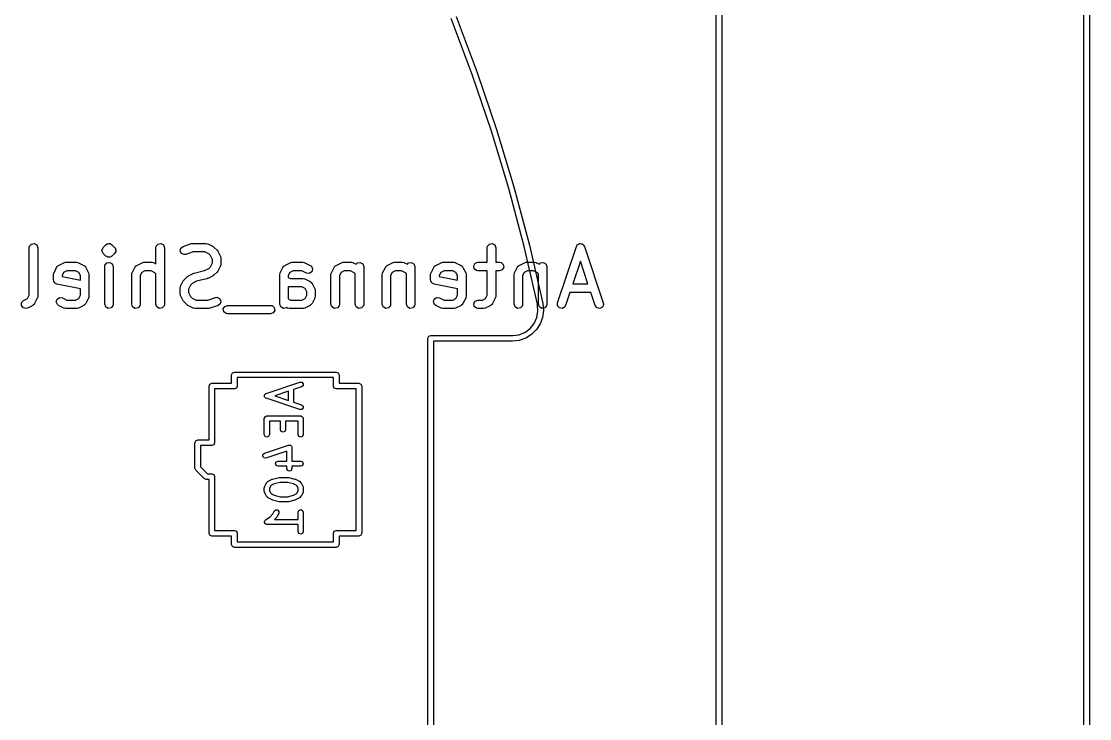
# Model space of a CAD drawing. Extents: x 98.9 to 179, y -122.8 to -42.7.
# Drawn here: x 160.08 to 178.97, y -83.72 to -71.39 of the extents above; entities that cross this region are included whole.
import ezdxf

# ---------------------------------------------------------------- set-up
doc = ezdxf.new("R2010")
doc.units = 0
doc.layers.add('BLACK', color=7, linetype='CONTINUOUS')

msp = doc.modelspace()

# ---------------------------------------------------------------- linework, layer by layer
at = {"layer": 'BLACK', "linetype": 'CONTINUOUS'}
for p, q in [((178.865, -122.731), (178.865, -42.8315)), ((178.965, -42.7815), (178.965, -122.781)), ((172.465, -52.1099), (172.465, -113.453)), ((172.365, -113.332), (172.365, -52.2306)), ((168.051, -72.3269), (167.676, -71.3364)), ((167.765, -71.3011), (168.141, -72.2946)), ((168.141, -72.2946), (168.482, -73.3004)), ((168.391, -73.3296), (168.051, -72.3269)), ((168.698, -74.3433), (168.391, -73.3296)), ((168.482, -73.3004), (168.789, -74.3173)), ((168.969, -75.3669), (168.698, -74.3433)), ((168.789, -74.3173), (169.061, -75.3441)), ((160.226, -75.365), (160.259, -75.3257)), ((160.259, -75.3257), (160.309, -75.3168)), ((160.309, -75.3168), (160.353, -75.3425)), ((160.353, -75.3425), (160.371, -75.3907)), ((161.529, -75.3853), (161.576, -75.3376)), ((161.576, -75.3376), (161.584, -75.332)), ((161.584, -75.332), (161.586, -75.3292)), ((161.586, -75.3292), (161.59, -75.3284)), ((161.59, -75.3283), (161.592, -75.3257)), ((161.59, -75.3284), (161.59, -75.3283)), ((161.592, -75.3257), (161.594, -75.3254)), ((161.594, -75.3254), (161.598, -75.3227)), ((161.598, -75.3227), (161.617, -75.321)), ((161.617, -75.321), (161.636, -75.316)), ((161.636, -75.316), (161.639, -75.3174)), ((161.639, -75.3174), (161.642, -75.3168)), ((161.642, -75.3168), (161.645, -75.3185)), ((161.645, -75.3185), (161.649, -75.3182)), ((161.649, -75.3182), (161.665, -75.3294)), ((161.665, -75.3294), (161.682, -75.3376)), ((161.682, -75.3376), (161.73, -75.3853)), ((162.464, -75.365), (162.497, -75.3257)), ((162.497, -75.3257), (162.547, -75.3168)), ((162.547, -75.3168), (162.592, -75.3425)), ((162.592, -75.3425), (162.609, -75.3907)), ((162.939, -75.3671), (163.082, -75.3195)), ((163.082, -75.3195), (163.104, -75.3162)), ((163.104, -75.3162), (163.106, -75.3157)), ((163.106, -75.3157), (163.344, -75.3157)), ((163.344, -75.3157), (163.369, -75.3202)), ((163.369, -75.3202), (163.373, -75.3231)), ((163.373, -75.3231), (163.377, -75.3236)), ((163.377, -75.3236), (163.472, -75.3712)), ((168.321, -75.365), (168.354, -75.3257)), ((168.354, -75.3257), (168.404, -75.3168)), ((168.404, -75.3168), (168.449, -75.3425)), ((168.449, -75.3425), (168.466, -75.3907)), ((169.061, -75.3441), (169.298, -76.3795)), ((169.892, -75.367), (169.904, -75.3441)), ((169.904, -75.3441), (169.906, -75.3429)), ((169.906, -75.3429), (169.907, -75.3409)), ((169.907, -75.3409), (169.927, -75.3296)), ((169.927, -75.3296), (169.948, -75.3172)), ((169.948, -75.3172), (169.95, -75.3175)), ((169.95, -75.3175), (169.952, -75.3165)), ((169.952, -75.3165), (169.975, -75.3212)), ((169.975, -75.3212), (169.998, -75.3247)), ((169.998, -75.3247), (170, -75.3263)), ((170, -75.3263), (170.002, -75.3268)), ((170.002, -75.3268), (170.017, -75.3454)), ((170.017, -75.3454), (170.032, -75.3631)), ((160.221, -75.3907), (160.226, -75.365)), ((160.221, -76.2301), (160.221, -75.3907)), ((160.371, -75.3907), (160.371, -76.2478)), ((161.507, -75.4318), (161.51, -75.4256)), ((161.512, -75.4506), (161.507, -75.4318)), ((161.509, -75.4189), (161.52, -75.4029)), ((161.51, -75.4256), (161.509, -75.4189)), ((161.514, -75.47), (161.512, -75.4506)), ((161.519, -75.4781), (161.514, -75.47)), ((161.52, -75.4813), (161.519, -75.4781)), ((161.52, -75.4029), (161.529, -75.3853)), ((161.523, -75.4832), (161.52, -75.4813)), ((161.529, -75.4913), (161.523, -75.4832)), ((161.576, -75.539), (161.529, -75.4913)), ((161.73, -75.4913), (161.682, -75.539)), ((161.73, -75.3853), (161.736, -75.3934)), ((161.738, -75.4737), (161.73, -75.4913)), ((161.736, -75.3934), (161.738, -75.3953)), ((161.738, -75.3953), (161.739, -75.3985)), ((161.749, -75.4577), (161.738, -75.4737)), ((161.739, -75.3985), (161.745, -75.4066)), ((161.745, -75.4066), (161.747, -75.426)), ((161.747, -75.426), (161.752, -75.4448)), ((161.752, -75.4448), (161.749, -75.451)), ((161.749, -75.451), (161.749, -75.4577)), ((162.459, -75.3907), (162.464, -75.365)), ((162.459, -75.6741), (162.459, -75.3907)), ((162.609, -75.3907), (162.609, -76.3907)), ((162.888, -75.4493), (162.899, -75.399)), ((162.913, -75.4944), (162.888, -75.4493)), ((162.899, -75.399), (162.939, -75.3671)), ((162.961, -75.5133), (162.913, -75.4944)), ((162.986, -75.5095), (162.961, -75.5133)), ((163.118, -75.4657), (162.986, -75.5095)), ((163.326, -75.4657), (163.118, -75.4657)), ((163.394, -75.4999), (163.326, -75.4657)), ((163.425, -75.5303), (163.394, -75.4999)), ((163.459, -75.5989), (163.425, -75.5303)), ((163.472, -75.3712), (163.49, -75.3846)), ((163.49, -75.3846), (163.492, -75.3853)), ((163.492, -75.3853), (163.54, -75.4329)), ((163.54, -75.4329), (163.552, -75.4513)), ((163.552, -75.4513), (163.554, -75.4524)), ((163.554, -75.4524), (163.601, -75.5476)), ((168.316, -75.3907), (168.321, -75.365)), ((168.316, -75.649), (168.316, -75.3907)), ((168.466, -75.3907), (168.466, -75.649)), ((169.202, -76.389), (168.969, -75.3669)), ((169.558, -76.367), (169.892, -75.367)), ((170.032, -75.3631), (170.032, -75.3653)), ((170.032, -75.3653), (170.034, -75.367)), ((170.034, -75.367), (170.367, -76.367)), ((160.705, -75.7381), (160.721, -75.7172)), ((160.721, -75.7172), (160.731, -75.7127)), ((160.731, -75.7127), (160.739, -75.7046)), ((160.739, -75.7046), (160.834, -75.6569)), ((160.834, -75.6569), (160.859, -75.6495)), ((160.859, -75.6495), (160.863, -75.6505)), ((160.863, -75.6505), (160.867, -75.649)), ((160.867, -75.649), (161.058, -75.649)), ((161.058, -75.649), (161.084, -75.6535)), ((161.084, -75.6535), (161.087, -75.6564)), ((161.087, -75.6564), (161.091, -75.6569)), ((161.091, -75.6569), (161.187, -75.7046)), ((161.187, -75.7046), (161.208, -75.7201)), ((161.208, -75.7201), (161.212, -75.7304)), ((161.554, -75.724), (161.559, -75.6984)), ((161.554, -76.3907), (161.554, -75.724)), ((161.559, -75.6984), (161.592, -75.6591)), ((161.594, -75.5472), (161.576, -75.539)), ((161.592, -75.6591), (161.642, -75.6502)), ((161.61, -75.5584), (161.594, -75.5472)), ((161.613, -75.5581), (161.61, -75.5584)), ((161.616, -75.5598), (161.613, -75.5581)), ((161.62, -75.5592), (161.616, -75.5598)), ((161.623, -75.5606), (161.62, -75.5592)), ((161.642, -75.5556), (161.623, -75.5606)), ((161.661, -75.5539), (161.642, -75.5556)), ((161.642, -75.6502), (161.687, -75.6758)), ((161.665, -75.5512), (161.661, -75.5539)), ((161.667, -75.5509), (161.665, -75.5512)), ((161.669, -75.5483), (161.667, -75.5509)), ((161.672, -75.5474), (161.669, -75.5482)), ((161.669, -75.5482), (161.669, -75.5483)), ((161.674, -75.5446), (161.672, -75.5474)), ((161.682, -75.539), (161.674, -75.5446)), ((161.687, -75.6758), (161.704, -75.724)), ((161.704, -75.724), (161.704, -76.3907)), ((162.086, -75.7381), (162.102, -75.7172)), ((162.102, -75.7172), (162.112, -75.7127)), ((162.112, -75.7127), (162.12, -75.7046)), ((162.12, -75.7046), (162.215, -75.6569)), ((162.215, -75.6569), (162.24, -75.6495)), ((162.24, -75.6495), (162.244, -75.6505)), ((162.244, -75.6505), (162.248, -75.649)), ((162.248, -75.649), (162.391, -75.649)), ((162.391, -75.649), (162.417, -75.6535)), ((162.417, -75.6535), (162.42, -75.6564)), ((162.42, -75.6564), (162.425, -75.6569)), ((162.425, -75.6569), (162.459, -75.6741)), ((163.425, -75.7272), (163.459, -75.6587)), ((163.459, -75.6587), (163.459, -75.5989)), ((163.601, -75.7099), (163.554, -75.8052)), ((163.601, -75.5476), (163.609, -75.5726)), ((163.602, -75.7055), (163.601, -75.7099)), ((163.605, -75.702), (163.602, -75.7055)), ((163.609, -75.6764), (163.605, -75.702)), ((163.609, -75.5726), (163.608, -75.5769)), ((163.608, -75.5769), (163.609, -75.5812)), ((163.609, -75.5812), (163.609, -75.6764)), ((164.705, -75.7381), (164.721, -75.7172)), ((164.721, -75.7172), (164.731, -75.7127)), ((164.731, -75.7127), (164.739, -75.7046)), ((164.739, -75.7046), (164.834, -75.6569)), ((164.834, -75.6569), (164.859, -75.6495)), ((164.859, -75.6495), (164.863, -75.6505)), ((164.863, -75.6505), (164.867, -75.649)), ((164.867, -75.649), (165.058, -75.649)), ((165.058, -75.649), (165.084, -75.6535)), ((165.084, -75.6535), (165.087, -75.6564)), ((165.087, -75.6564), (165.091, -75.6569)), ((165.091, -75.6569), (165.187, -75.7046)), ((165.187, -75.7046), (165.208, -75.7201)), ((165.208, -75.7201), (165.228, -75.7671)), ((165.61, -75.7381), (165.625, -75.7172)), ((165.625, -75.7172), (165.636, -75.7127)), ((165.636, -75.7127), (165.643, -75.7046)), ((165.643, -75.7046), (165.739, -75.6569)), ((165.739, -75.6569), (165.764, -75.6495)), ((165.764, -75.6495), (165.768, -75.6505)), ((165.768, -75.6505), (165.772, -75.649)), ((165.772, -75.649), (165.915, -75.649)), ((165.915, -75.649), (165.941, -75.6535)), ((165.941, -75.6535), (165.944, -75.6564)), ((165.944, -75.6564), (165.949, -75.6569)), ((165.949, -75.6569), (166, -75.6829)), ((166, -75.6829), (166.02, -75.6591)), ((166.02, -75.6591), (166.071, -75.6502)), ((166.071, -75.6502), (166.115, -75.6758)), ((166.115, -75.6758), (166.133, -75.724)), ((166.133, -75.724), (166.133, -76.3907)), ((166.515, -75.7381), (166.53, -75.7172)), ((166.53, -75.7172), (166.54, -75.7127)), ((166.54, -75.7127), (166.548, -75.7046)), ((166.548, -75.7046), (166.643, -75.6569)), ((166.643, -75.6569), (166.668, -75.6495)), ((166.668, -75.6495), (166.673, -75.6505)), ((166.673, -75.6505), (166.677, -75.649)), ((166.677, -75.649), (166.82, -75.649)), ((166.82, -75.649), (166.845, -75.6535)), ((166.845, -75.6535), (166.849, -75.6564)), ((166.849, -75.6564), (166.853, -75.6569)), ((166.853, -75.6569), (166.905, -75.6829)), ((166.905, -75.6829), (166.925, -75.6591)), ((166.925, -75.6591), (166.976, -75.6502)), ((166.976, -75.6502), (167.02, -75.6758)), ((167.02, -75.6758), (167.038, -75.724)), ((167.038, -75.724), (167.038, -76.3907)), ((167.372, -75.7381), (167.387, -75.7172)), ((167.387, -75.7172), (167.398, -75.7127)), ((167.398, -75.7127), (167.405, -75.7046)), ((167.405, -75.7046), (167.501, -75.6569)), ((167.501, -75.6569), (167.526, -75.6495)), ((167.526, -75.6495), (167.53, -75.6505)), ((167.53, -75.6505), (167.534, -75.649)), ((167.534, -75.649), (167.725, -75.649)), ((167.725, -75.649), (167.75, -75.6535)), ((167.75, -75.6535), (167.754, -75.6564)), ((167.754, -75.6564), (167.758, -75.6569)), ((167.758, -75.6569), (167.853, -75.7046)), ((167.853, -75.7046), (167.874, -75.7201)), ((167.874, -75.7201), (167.879, -75.7304)), ((168.079, -75.711), (168.105, -75.6666)), ((168.088, -75.7615), (168.079, -75.711)), ((168.105, -75.6666), (168.153, -75.649)), ((168.153, -75.649), (168.316, -75.649)), ((168.466, -75.649), (168.534, -75.649)), ((168.534, -75.649), (168.56, -75.6535)), ((168.56, -75.6535), (168.599, -75.6865)), ((168.599, -75.6865), (168.608, -75.737)), ((168.848, -75.7381), (168.864, -75.7172)), ((168.864, -75.7172), (168.874, -75.7127)), ((168.874, -75.7127), (168.882, -75.7046)), ((168.882, -75.7046), (168.977, -75.6569)), ((168.977, -75.6569), (169.002, -75.6495)), ((169.002, -75.6495), (169.006, -75.6505)), ((169.006, -75.6505), (169.01, -75.649)), ((169.01, -75.649), (169.153, -75.649)), ((169.153, -75.649), (169.179, -75.6535)), ((169.179, -75.6535), (169.182, -75.6564)), ((169.182, -75.6564), (169.187, -75.6569)), ((169.187, -75.6569), (169.239, -75.6829)), ((169.239, -75.6829), (169.259, -75.6591)), ((169.259, -75.6591), (169.309, -75.6502)), ((169.309, -75.6502), (169.353, -75.6758)), ((169.353, -75.6758), (169.371, -75.724)), ((169.371, -75.724), (169.371, -76.3907)), ((169.963, -75.6278), (169.829, -76.03)), ((170.097, -76.03), (169.963, -75.6278)), ((160.65, -75.8669), (160.654, -75.8412)), ((160.65, -75.9621), (160.65, -75.8669)), ((160.654, -75.8412), (160.657, -75.8378)), ((160.657, -75.8378), (160.658, -75.8333)), ((160.658, -75.8333), (160.705, -75.7381)), ((160.828, -75.8275), (160.8, -75.8846)), ((160.8, -75.8846), (160.8, -75.9006)), ((160.8, -75.9006), (161.126, -75.9659)), ((160.885, -75.799), (160.828, -75.8275)), ((161.04, -75.799), (160.885, -75.799)), ((161.097, -75.8275), (161.04, -75.799)), ((161.126, -75.8846), (161.097, -75.8275)), ((161.126, -75.9659), (161.126, -75.8846)), ((161.212, -75.7304), (161.22, -75.7381)), ((161.22, -75.7381), (161.268, -75.8333)), ((161.268, -75.8333), (161.275, -75.8583)), ((161.275, -75.8583), (161.274, -75.8627)), ((161.274, -75.8627), (161.276, -75.8669)), ((161.276, -75.8669), (161.276, -76.2478)), ((162.031, -75.8669), (162.035, -75.8412)), ((162.031, -76.3907), (162.031, -75.8669)), ((162.035, -75.8412), (162.038, -75.8378)), ((162.038, -75.8333), (162.086, -75.7381)), ((162.038, -75.8378), (162.038, -75.8333)), ((162.209, -75.8275), (162.181, -75.8846)), ((162.181, -75.8846), (162.181, -76.3907)), ((162.266, -75.799), (162.209, -75.8275)), ((162.374, -75.799), (162.266, -75.799)), ((162.442, -75.8333), (162.374, -75.799)), ((162.459, -75.8503), (162.442, -75.8333)), ((162.459, -76.3907), (162.459, -75.8503)), ((162.957, -75.9567), (163.005, -75.9091)), ((163.005, -75.9091), (163.023, -75.8962)), ((163.023, -75.8962), (163.024, -75.895)), ((163.024, -75.895), (163.12, -75.8474)), ((163.12, -75.8474), (163.132, -75.8437)), ((163.132, -75.8437), (163.135, -75.8417)), ((163.135, -75.8417), (163.317, -75.7961)), ((163.317, -75.7961), (163.394, -75.7576)), ((163.472, -75.8863), (163.377, -75.934)), ((163.394, -75.7576), (163.425, -75.7272)), ((163.474, -75.8851), (163.472, -75.8863)), ((163.492, -75.8723), (163.474, -75.8851)), ((163.54, -75.8247), (163.492, -75.8723)), ((163.554, -75.8052), (163.54, -75.8232)), ((163.54, -75.8232), (163.54, -75.8247)), ((164.65, -75.8669), (164.654, -75.8412)), ((164.65, -76.3907), (164.65, -75.8669)), ((164.654, -75.8412), (164.657, -75.8378)), ((164.657, -75.8378), (164.658, -75.8333)), ((164.658, -75.8333), (164.705, -75.7381)), ((164.828, -75.8275), (164.8, -75.8846)), ((164.8, -75.8846), (164.8, -75.9158)), ((164.885, -75.799), (164.828, -75.8275)), ((165.04, -75.799), (164.885, -75.799)), ((165.12, -75.8387), (165.04, -75.799)), ((165.171, -75.8446), (165.12, -75.8387)), ((165.213, -75.8163), (165.171, -75.8446)), ((165.228, -75.7671), (165.213, -75.8163)), ((165.554, -75.8669), (165.559, -75.8412)), ((165.554, -76.3907), (165.554, -75.8669)), ((165.559, -75.8412), (165.562, -75.8378)), ((165.562, -75.8333), (165.61, -75.7381)), ((165.562, -75.8378), (165.562, -75.8333)), ((165.733, -75.8275), (165.704, -75.8846)), ((165.704, -75.8846), (165.704, -76.3907)), ((165.79, -75.799), (165.733, -75.8275)), ((165.897, -75.799), (165.79, -75.799)), ((165.966, -75.8333), (165.897, -75.799)), ((165.983, -75.8503), (165.966, -75.8333)), ((165.983, -76.3907), (165.983, -75.8503)), ((166.459, -75.8669), (166.464, -75.8412)), ((166.459, -76.3907), (166.459, -75.8669)), ((166.464, -75.8412), (166.467, -75.8378)), ((166.467, -75.8333), (166.515, -75.7381)), ((166.467, -75.8378), (166.467, -75.8333)), ((166.638, -75.8275), (166.609, -75.8846)), ((166.609, -75.8846), (166.609, -76.3907)), ((166.695, -75.799), (166.638, -75.8275)), ((166.802, -75.799), (166.695, -75.799)), ((166.871, -75.8333), (166.802, -75.799)), ((166.888, -75.8503), (166.871, -75.8333)), ((166.888, -76.3907), (166.888, -75.8503)), ((167.316, -75.8669), (167.321, -75.8412)), ((167.316, -75.9621), (167.316, -75.8669)), ((167.321, -75.8412), (167.324, -75.8378)), ((167.324, -75.8333), (167.372, -75.7381)), ((167.324, -75.8378), (167.324, -75.8333)), ((167.495, -75.8275), (167.466, -75.8846)), ((167.466, -75.8846), (167.466, -75.9006)), ((167.466, -75.9006), (167.792, -75.9659)), ((167.552, -75.799), (167.495, -75.8275)), ((167.707, -75.799), (167.552, -75.799)), ((167.764, -75.8275), (167.707, -75.799)), ((167.792, -75.8846), (167.764, -75.8275)), ((167.792, -75.9659), (167.792, -75.8846)), ((167.879, -75.7304), (167.887, -75.7381)), ((167.887, -75.7381), (167.935, -75.8333)), ((167.935, -75.8333), (167.942, -75.8583)), ((167.942, -75.8583), (167.941, -75.8627)), ((167.941, -75.8627), (167.942, -75.8669)), ((167.942, -75.8669), (167.942, -76.2478)), ((168.128, -75.7945), (168.088, -75.7615)), ((168.153, -75.799), (168.128, -75.7945)), ((168.316, -75.799), (168.153, -75.799)), ((168.316, -76.2301), (168.316, -75.799)), ((168.534, -75.799), (168.466, -75.799)), ((168.466, -75.799), (168.466, -76.2478)), ((168.582, -75.7815), (168.534, -75.799)), ((168.608, -75.737), (168.582, -75.7815)), ((168.792, -75.8669), (168.797, -75.8412)), ((168.792, -76.3907), (168.792, -75.8669)), ((168.797, -75.8412), (168.8, -75.8378)), ((168.8, -75.8333), (168.848, -75.7381)), ((168.8, -75.8378), (168.8, -75.8333)), ((168.971, -75.8275), (168.942, -75.8846)), ((168.942, -75.8846), (168.942, -76.3907)), ((169.028, -75.799), (168.971, -75.8275)), ((169.135, -75.799), (169.028, -75.799)), ((169.204, -75.8333), (169.135, -75.799)), ((169.221, -75.8503), (169.204, -75.8333)), ((169.221, -76.3907), (169.221, -75.8503)), ((160.654, -75.9738), (160.65, -75.9621)), ((160.654, -75.9861), (160.654, -75.9738)), ((160.662, -75.9971), (160.654, -75.9861)), ((160.667, -76.0103), (160.662, -75.9971)), ((160.678, -76.0165), (160.667, -76.0103)), ((160.686, -76.0262), (160.678, -76.0165)), ((160.71, -76.0357), (160.686, -76.0262)), ((161.126, -76.1188), (160.71, -76.0357)), ((162.888, -76.105), (162.892, -76.0793)), ((162.892, -76.0793), (162.895, -76.0759)), ((162.895, -76.0759), (162.896, -76.0714)), ((162.896, -76.0714), (162.943, -75.9762)), ((162.943, -75.9762), (162.957, -75.9582)), ((162.957, -75.9582), (162.957, -75.9567)), ((163.072, -76.0542), (163.038, -76.1227)), ((163.102, -76.0237), (163.072, -76.0542)), ((163.179, -75.9853), (163.102, -76.0237)), ((163.362, -75.9396), (163.179, -75.9853)), ((163.365, -75.9376), (163.362, -75.9396)), ((163.377, -75.934), (163.365, -75.9376)), ((164.8, -75.9158), (164.838, -75.9347)), ((164.82, -76.0847), (164.8, -76.0812)), ((164.8, -76.0812), (164.8, -76.2967)), ((165.04, -76.0847), (164.82, -76.0847)), ((164.838, -75.9347), (165.058, -75.9347)), ((165.097, -76.1132), (165.04, -76.0847)), ((165.058, -75.9347), (165.084, -75.9393)), ((165.084, -75.9393), (165.087, -75.9421)), ((165.087, -75.9421), (165.091, -75.9426)), ((165.091, -75.9426), (165.187, -75.9903)), ((165.187, -75.9903), (165.208, -76.0058)), ((165.208, -76.0058), (165.212, -76.0161)), ((165.212, -76.0161), (165.22, -76.0238)), ((165.22, -76.0238), (165.268, -76.119)), ((167.32, -75.9738), (167.316, -75.9621)), ((167.32, -75.9861), (167.32, -75.9738)), ((167.329, -75.9971), (167.32, -75.9861)), ((167.334, -76.0103), (167.329, -75.9971)), ((167.345, -76.0165), (167.334, -76.0103)), ((167.352, -76.0262), (167.345, -76.0165)), ((167.377, -76.0357), (167.352, -76.0262)), ((167.792, -76.1188), (167.377, -76.0357)), ((169.829, -76.03), (170.097, -76.03)), ((160.12, -76.3236), (160.192, -76.2872)), ((160.192, -76.2872), (160.221, -76.2301)), ((160.363, -76.2814), (160.315, -76.3766)), ((160.364, -76.2769), (160.363, -76.2814)), ((160.366, -76.2735), (160.364, -76.2769)), ((160.371, -76.2478), (160.366, -76.2735)), ((160.712, -76.2984), (160.755, -76.2701)), ((160.755, -76.2701), (160.806, -76.276)), ((160.806, -76.276), (160.885, -76.3157)), ((161.04, -76.3157), (161.097, -76.2872)), ((161.097, -76.2872), (161.126, -76.2301)), ((161.126, -76.2301), (161.126, -76.1188)), ((161.268, -76.2814), (161.22, -76.3766)), ((161.271, -76.2735), (161.268, -76.2769)), ((161.268, -76.2769), (161.268, -76.2814)), ((161.276, -76.2478), (161.271, -76.2735)), ((162.888, -76.2002), (162.888, -76.105)), ((162.889, -76.2044), (162.888, -76.2002)), ((162.888, -76.2088), (162.889, -76.2044)), ((162.896, -76.2337), (162.888, -76.2088)), ((162.943, -76.329), (162.896, -76.2337)), ((163.038, -76.1227), (163.038, -76.1825)), ((163.038, -76.1825), (163.072, -76.251)), ((163.072, -76.251), (163.102, -76.2814)), ((163.102, -76.2814), (163.171, -76.3157)), ((163.379, -76.3157), (163.51, -76.2719)), ((163.51, -76.2719), (163.536, -76.2681)), ((163.536, -76.2681), (163.584, -76.2869)), ((163.584, -76.2869), (163.608, -76.3321)), ((165.04, -76.3157), (165.097, -76.2872)), ((165.126, -76.1703), (165.097, -76.1132)), ((165.097, -76.2872), (165.126, -76.2301)), ((165.126, -76.2301), (165.126, -76.1703)), ((165.268, -76.2814), (165.22, -76.3766)), ((165.268, -76.119), (165.275, -76.144)), ((165.271, -76.2735), (165.268, -76.2769)), ((165.268, -76.2769), (165.268, -76.2814)), ((165.276, -76.2478), (165.271, -76.2735)), ((165.275, -76.144), (165.274, -76.1484)), ((165.274, -76.1484), (165.276, -76.1526)), ((165.276, -76.1526), (165.276, -76.2478)), ((167.379, -76.2984), (167.421, -76.2701)), ((167.421, -76.2701), (167.472, -76.276)), ((167.472, -76.276), (167.552, -76.3157)), ((167.707, -76.3157), (167.764, -76.2872)), ((167.764, -76.2872), (167.792, -76.2301)), ((167.792, -76.2301), (167.792, -76.1188)), ((167.935, -76.2814), (167.887, -76.3766)), ((167.938, -76.2735), (167.935, -76.2769)), ((167.935, -76.2769), (167.935, -76.2814)), ((167.942, -76.2478), (167.938, -76.2735)), ((168.231, -76.3157), (168.288, -76.2872)), ((168.288, -76.2872), (168.316, -76.2301)), ((168.458, -76.2814), (168.411, -76.3766)), ((168.459, -76.2769), (168.458, -76.2814)), ((168.462, -76.2735), (168.459, -76.2769)), ((168.466, -76.2478), (168.462, -76.2735)), ((169.779, -76.18), (169.701, -76.4144)), ((170.147, -76.18), (169.779, -76.18)), ((170.225, -76.4144), (170.147, -76.18)), ((160.081, -76.4121), (160.084, -76.3609)), ((160.112, -76.4533), (160.081, -76.4121)), ((160.084, -76.3609), (160.12, -76.3236)), ((160.162, -76.4652), (160.112, -76.4533)), ((160.187, -76.4578), (160.162, -76.4652)), ((160.282, -76.4101), (160.187, -76.4578)), ((160.29, -76.402), (160.282, -76.4101)), ((160.3, -76.3975), (160.29, -76.402)), ((160.315, -76.3766), (160.3, -76.3975)), ((160.697, -76.3476), (160.712, -76.2984)), ((160.718, -76.3946), (160.697, -76.3476)), ((160.739, -76.4101), (160.718, -76.3946)), ((160.834, -76.4578), (160.739, -76.4101)), ((160.838, -76.4583), (160.834, -76.4578)), ((160.842, -76.4612), (160.838, -76.4583)), ((160.867, -76.4657), (160.842, -76.4612)), ((161.058, -76.4657), (160.867, -76.4657)), ((160.885, -76.3157), (161.04, -76.3157)), ((161.062, -76.4641), (161.058, -76.4657)), ((161.066, -76.4652), (161.062, -76.4641)), ((161.091, -76.4578), (161.066, -76.4652)), ((161.187, -76.4101), (161.091, -76.4578)), ((161.194, -76.402), (161.187, -76.4101)), ((161.205, -76.3975), (161.194, -76.402)), ((161.22, -76.3766), (161.205, -76.3975)), ((161.572, -76.4389), (161.554, -76.3907)), ((161.616, -76.4645), (161.572, -76.4389)), ((161.667, -76.4556), (161.616, -76.4645)), ((161.7, -76.4163), (161.667, -76.4556)), ((161.704, -76.3907), (161.7, -76.4163)), ((162.048, -76.4389), (162.031, -76.3907)), ((162.093, -76.4645), (162.048, -76.4389)), ((162.143, -76.4556), (162.093, -76.4645)), ((162.176, -76.4163), (162.143, -76.4556)), ((162.181, -76.3907), (162.176, -76.4163)), ((162.477, -76.4389), (162.459, -76.3907)), ((162.521, -76.4645), (162.477, -76.4389)), ((162.572, -76.4556), (162.521, -76.4645)), ((162.605, -76.4163), (162.572, -76.4556)), ((162.609, -76.3907), (162.605, -76.4163)), ((162.944, -76.3301), (162.943, -76.329)), ((162.957, -76.3485), (162.944, -76.3301)), ((163.005, -76.3961), (162.957, -76.3485)), ((163.006, -76.3968), (163.005, -76.3961)), ((163.024, -76.4101), (163.006, -76.3968)), ((163.12, -76.4578), (163.024, -76.4101)), ((163.124, -76.4583), (163.12, -76.4578)), ((163.128, -76.4612), (163.124, -76.4583)), ((163.153, -76.4657), (163.128, -76.4612)), ((163.391, -76.4657), (163.153, -76.4657)), ((163.171, -76.3157), (163.379, -76.3157)), ((163.393, -76.4651), (163.391, -76.4657)), ((163.415, -76.4618), (163.393, -76.4651)), ((163.558, -76.4142), (163.415, -76.4618)), ((163.598, -76.3823), (163.558, -76.4142)), ((163.608, -76.3321), (163.598, -76.3823)), ((163.651, -76.4729), (163.676, -76.4285)), ((163.66, -76.5234), (163.651, -76.4729)), ((163.676, -76.4285), (163.725, -76.4109)), ((163.725, -76.4109), (164.486, -76.4109)), ((164.486, -76.4109), (164.512, -76.4154)), ((164.512, -76.4154), (164.551, -76.4484)), ((164.551, -76.4484), (164.56, -76.4989)), ((164.667, -76.4389), (164.65, -76.3907)), ((164.712, -76.4645), (164.667, -76.4389)), ((164.762, -76.4556), (164.712, -76.4645)), ((164.768, -76.4486), (164.762, -76.4556)), ((164.786, -76.4578), (164.768, -76.4486)), ((164.791, -76.4583), (164.786, -76.4578)), ((164.794, -76.4612), (164.791, -76.4583)), ((164.82, -76.4657), (164.794, -76.4612)), ((164.8, -76.2967), (164.838, -76.3157)), ((165.058, -76.4657), (164.82, -76.4657)), ((164.838, -76.3157), (165.04, -76.3157)), ((165.062, -76.4641), (165.058, -76.4657)), ((165.066, -76.4652), (165.062, -76.4641)), ((165.091, -76.4578), (165.066, -76.4652)), ((165.187, -76.4101), (165.091, -76.4578)), ((165.194, -76.402), (165.187, -76.4101)), ((165.205, -76.3975), (165.194, -76.402)), ((165.22, -76.3766), (165.205, -76.3975)), ((165.572, -76.4389), (165.554, -76.3907)), ((165.616, -76.4645), (165.572, -76.4389)), ((165.667, -76.4556), (165.616, -76.4645)), ((165.7, -76.4163), (165.667, -76.4556)), ((165.704, -76.3907), (165.7, -76.4163)), ((166, -76.4389), (165.983, -76.3907)), ((166.045, -76.4645), (166, -76.4389)), ((166.095, -76.4556), (166.045, -76.4645)), ((166.128, -76.4163), (166.095, -76.4556)), ((166.133, -76.3907), (166.128, -76.4163)), ((166.477, -76.4389), (166.459, -76.3907)), ((166.521, -76.4645), (166.477, -76.4389)), ((166.572, -76.4556), (166.521, -76.4645)), ((166.605, -76.4163), (166.572, -76.4556)), ((166.609, -76.3907), (166.605, -76.4163)), ((166.905, -76.4389), (166.888, -76.3907)), ((166.95, -76.4645), (166.905, -76.4389)), ((167, -76.4556), (166.95, -76.4645)), ((167.033, -76.4163), (167, -76.4556)), ((167.038, -76.3907), (167.033, -76.4163)), ((167.364, -76.3476), (167.379, -76.2984)), ((167.384, -76.3946), (167.364, -76.3476)), ((167.405, -76.4101), (167.384, -76.3946)), ((167.501, -76.4578), (167.405, -76.4101)), ((167.505, -76.4583), (167.501, -76.4578)), ((167.508, -76.4612), (167.505, -76.4583)), ((167.534, -76.4657), (167.508, -76.4612)), ((167.725, -76.4657), (167.534, -76.4657)), ((167.552, -76.3157), (167.707, -76.3157)), ((167.729, -76.4641), (167.725, -76.4657)), ((167.733, -76.4652), (167.729, -76.4641)), ((167.758, -76.4578), (167.733, -76.4652)), ((167.853, -76.4101), (167.758, -76.4578)), ((167.861, -76.402), (167.853, -76.4101)), ((167.871, -76.3975), (167.861, -76.402)), ((167.887, -76.3766), (167.871, -76.3975)), ((168.079, -76.3777), (168.105, -76.3332)), ((168.088, -76.4282), (168.079, -76.3777)), ((168.128, -76.4612), (168.088, -76.4282)), ((168.105, -76.3332), (168.153, -76.3157)), ((168.153, -76.4657), (168.128, -76.4612)), ((168.153, -76.3157), (168.231, -76.3157)), ((168.248, -76.4657), (168.153, -76.4657)), ((168.253, -76.4641), (168.248, -76.4657)), ((168.257, -76.4652), (168.253, -76.4641)), ((168.282, -76.4578), (168.257, -76.4652)), ((168.377, -76.4101), (168.282, -76.4578)), ((168.385, -76.402), (168.377, -76.4101)), ((168.395, -76.3975), (168.385, -76.402)), ((168.411, -76.3766), (168.395, -76.3975)), ((168.81, -76.4389), (168.792, -76.3907)), ((168.854, -76.4645), (168.81, -76.4389)), ((168.905, -76.4556), (168.854, -76.4645)), ((168.938, -76.4163), (168.905, -76.4556)), ((168.942, -76.3907), (168.938, -76.4163)), ((169.2, -76.4002), (169.202, -76.389)), ((169.204, -76.4061), (169.2, -76.4002)), ((169.2, -76.4002), (169.2, -76.4002)), ((169.2, -76.4002), (169.2, -76.4002)), ((169.213, -76.514), (169.204, -76.4061)), ((169.239, -76.4389), (169.221, -76.3907)), ((169.283, -76.4645), (169.239, -76.4389)), ((169.334, -76.4556), (169.283, -76.4645)), ((169.298, -76.3795), (169.298, -76.3796)), ((169.298, -76.3796), (169.298, -76.3796)), ((169.298, -76.3796), (169.298, -76.3796)), ((169.298, -76.3796), (169.298, -76.3796)), ((169.298, -76.3796), (169.31, -76.501)), ((169.366, -76.4163), (169.334, -76.4556)), ((169.371, -76.3907), (169.366, -76.4163)), ((169.56, -76.4182), (169.558, -76.367)), ((169.594, -76.4566), (169.56, -76.4182)), ((169.644, -76.4642), (169.594, -76.4566)), ((169.688, -76.4373), (169.644, -76.4642)), ((169.701, -76.4144), (169.688, -76.4373)), ((170.257, -76.4546), (170.225, -76.4144)), ((170.307, -76.4649), (170.257, -76.4546)), ((170.352, -76.4404), (170.307, -76.4649)), ((170.371, -76.3927), (170.352, -76.4404)), ((170.367, -76.367), (170.371, -76.3927)), ((163.699, -76.5564), (163.66, -76.5234)), ((163.725, -76.5609), (163.699, -76.5564)), ((164.486, -76.5609), (163.725, -76.5609)), ((164.535, -76.5434), (164.486, -76.5609)), ((164.56, -76.4989), (164.535, -76.5434)), ((169.146, -76.7318), (169.193, -76.6272)), ((169.193, -76.6272), (169.213, -76.514)), ((169.295, -76.6221), (169.253, -76.7367)), ((169.31, -76.501), (169.295, -76.6221)), ((168.981, -76.8892), (169.073, -76.821)), ((169.073, -76.821), (169.146, -76.7318)), ((169.187, -76.8394), (169.1, -76.9251)), ((169.253, -76.7367), (169.187, -76.8394)), ((167.268, -76.993), (167.283, -76.9576)), ((167.268, -88.57), (167.268, -76.993)), ((167.283, -76.9576), (167.318, -76.943)), ((167.318, -76.943), (168.76, -76.943)), ((168.76, -77.043), (167.368, -77.043)), ((167.368, -77.043), (167.368, -88.52)), ((168.76, -76.943), (168.767, -76.9457)), ((168.881, -77.0294), (168.76, -77.0429)), ((168.76, -77.0429), (168.76, -77.043)), ((168.76, -77.043), (168.76, -77.043)), ((168.76, -77.043), (168.76, -77.043)), ((168.767, -76.9457), (168.874, -76.932)), ((168.874, -76.932), (168.981, -76.8892)), ((168.997, -76.9895), (168.881, -77.0294)), ((169.1, -76.9251), (168.997, -76.9895)), ((163.798, -77.6383), (163.813, -77.6029)), ((163.813, -77.6029), (163.848, -77.5883)), ((163.848, -77.5883), (165.648, -77.5883)), ((165.648, -77.5883), (165.684, -77.6029)), ((165.684, -77.6029), (165.698, -77.6383)), ((163.413, -77.8029), (163.448, -77.7883)), ((163.448, -77.7883), (163.798, -77.7883)), ((163.798, -77.7883), (163.798, -77.6383)), ((165.598, -77.6883), (163.898, -77.6883)), ((163.898, -77.6883), (163.898, -77.8383)), ((164.406, -77.967), (165.006, -77.767)), ((165.006, -77.767), (165.04, -77.7695)), ((165.04, -77.7695), (165.063, -77.7955)), ((165.063, -77.7955), (165.06, -77.8299)), ((165.598, -77.8383), (165.598, -77.6883)), ((165.698, -77.6383), (165.698, -77.7883)), ((165.698, -77.7883), (166.048, -77.7883)), ((166.048, -77.7883), (166.084, -77.8029)), ((163.398, -77.8383), (163.413, -77.8029)), ((163.398, -78.7883), (163.398, -77.8383)), ((163.848, -77.8883), (163.498, -77.8883)), ((163.498, -77.8883), (163.498, -78.8383)), ((163.884, -77.8737), (163.848, -77.8883)), ((163.898, -77.8383), (163.884, -77.8737)), ((164.379, -77.993), (164.38, -77.9896)), ((164.38, -77.9896), (164.39, -77.9803)), ((164.39, -77.9803), (164.4, -77.9695)), ((164.4, -77.9695), (164.403, -77.9692)), ((164.403, -77.9692), (164.406, -77.967)), ((164.803, -77.9293), (164.562, -78.0097)), ((164.803, -78.0902), (164.803, -77.9293)), ((165.034, -77.8524), (164.893, -77.8993)), ((164.893, -77.8993), (164.893, -78.1202)), ((165.06, -77.8299), (165.034, -77.8524)), ((165.613, -77.8737), (165.598, -77.8383)), ((165.648, -77.8883), (165.613, -77.8737)), ((165.998, -77.8883), (165.648, -77.8883)), ((165.998, -80.3883), (165.998, -77.8883)), ((166.084, -77.8029), (166.098, -77.8383)), ((166.098, -77.8383), (166.098, -80.4383)), ((164.377, -77.9955), (164.379, -77.993)), ((164.378, -78.0097), (164.377, -77.9955)), ((164.377, -78.024), (164.378, -78.0097)), ((164.379, -78.0265), (164.377, -78.024)), ((164.38, -78.0299), (164.379, -78.0265)), ((164.39, -78.0392), (164.38, -78.0299)), ((164.4, -78.05), (164.39, -78.0392)), ((164.403, -78.0502), (164.4, -78.05)), ((164.406, -78.0524), (164.403, -78.0502)), ((165.006, -78.2524), (164.406, -78.0524)), ((164.562, -78.0097), (164.803, -78.0902)), ((164.893, -78.1202), (165.034, -78.167)), ((165.034, -78.167), (165.06, -78.1896)), ((164.388, -78.3779), (164.42, -78.3647)), ((164.42, -78.3647), (165.02, -78.3647)), ((165.04, -78.25), (165.006, -78.2524)), ((165.02, -78.3647), (165.052, -78.3779)), ((165.063, -78.224), (165.04, -78.25)), ((165.06, -78.1896), (165.063, -78.224)), ((164.375, -78.4097), (164.388, -78.3779)), ((164.375, -78.6954), (164.375, -78.4097)), ((164.661, -78.4547), (164.465, -78.4547)), ((164.465, -78.4547), (164.465, -78.6954)), ((164.661, -78.6097), (164.661, -78.4547)), ((164.975, -78.4547), (164.751, -78.4547)), ((164.751, -78.4547), (164.751, -78.6097)), ((164.975, -78.6954), (164.975, -78.4547)), ((165.052, -78.3779), (165.065, -78.4097)), ((165.065, -78.4097), (165.065, -78.6954)), ((164.388, -78.7273), (164.375, -78.6954)), ((164.42, -78.7404), (164.388, -78.7273)), ((164.452, -78.7273), (164.42, -78.7404)), ((164.465, -78.6954), (164.452, -78.7273)), ((164.674, -78.6415), (164.661, -78.6097)), ((164.706, -78.6547), (164.674, -78.6415)), ((164.737, -78.6415), (164.706, -78.6547)), ((164.751, -78.6097), (164.737, -78.6415)), ((164.988, -78.7273), (164.975, -78.6954)), ((165.02, -78.7404), (164.988, -78.7273)), ((165.052, -78.7273), (165.02, -78.7404)), ((165.065, -78.6954), (165.052, -78.7273)), ((163.148, -78.8383), (163.163, -78.8029)), ((163.148, -79.2883), (163.148, -78.8383)), ((163.163, -78.8029), (163.198, -78.7883)), ((163.198, -78.7883), (163.398, -78.7883)), ((163.448, -78.8883), (163.248, -78.8883)), ((163.248, -78.8883), (163.248, -79.2676)), ((163.484, -78.8737), (163.448, -78.8883)), ((163.498, -78.8383), (163.484, -78.8737)), ((164.377, -79.0242), (164.806, -78.8813)), ((164.806, -78.8813), (164.813, -78.8818)), ((164.813, -78.8818), (164.82, -78.879)), ((164.82, -78.879), (164.83, -78.883)), ((164.83, -78.883), (164.84, -78.8838)), ((164.84, -78.8838), (164.845, -78.8894)), ((164.845, -78.8894), (164.852, -78.8922)), ((164.852, -78.8922), (164.856, -78.9019)), ((164.856, -78.9019), (164.863, -78.9098)), ((164.863, -78.9098), (164.862, -78.9172)), ((164.862, -78.9172), (164.865, -78.924)), ((164.865, -78.924), (164.865, -79.1647)), ((164.349, -79.0811), (164.351, -79.0467)), ((164.371, -79.1071), (164.349, -79.0811)), ((164.351, -79.0467), (164.377, -79.0242)), ((164.405, -79.1096), (164.371, -79.1071)), ((164.775, -78.9864), (164.405, -79.1096)), ((164.775, -79.1647), (164.775, -78.9864)), ((163.163, -79.3237), (163.148, -79.2883)), ((163.248, -79.2676), (163.369, -79.3883)), ((164.575, -79.2097), (164.588, -79.1779)), ((164.588, -79.2415), (164.575, -79.2097)), ((164.588, -79.1779), (164.62, -79.1647)), ((164.62, -79.2547), (164.588, -79.2415)), ((164.62, -79.1647), (164.775, -79.1647)), ((164.775, -79.2547), (164.62, -79.2547)), ((164.775, -79.2954), (164.775, -79.2547)), ((164.788, -79.3273), (164.775, -79.2954)), ((164.865, -79.2954), (164.852, -79.3273)), ((164.865, -79.1647), (165.02, -79.1647)), ((165.02, -79.2547), (164.865, -79.2547)), ((164.865, -79.2547), (164.865, -79.2954)), ((165.02, -79.1647), (165.052, -79.1779)), ((165.052, -79.2415), (165.02, -79.2547)), ((165.052, -79.1779), (165.065, -79.2097)), ((165.065, -79.2097), (165.052, -79.2415)), ((163.313, -79.4737), (163.163, -79.3237)), ((163.348, -79.4883), (163.313, -79.4737)), ((163.398, -79.4883), (163.348, -79.4883)), ((163.369, -79.3883), (163.448, -79.3883)), ((163.398, -80.4383), (163.398, -79.4883)), ((163.448, -79.3883), (163.484, -79.4029)), ((163.484, -79.4029), (163.498, -79.4383)), ((163.498, -79.4383), (163.498, -80.3883)), ((164.457, -79.5123), (164.514, -79.4838)), ((164.514, -79.4838), (164.519, -79.4834)), ((164.519, -79.4834), (164.523, -79.4804)), ((164.523, -79.4804), (164.637, -79.4518)), ((164.637, -79.4518), (164.643, -79.4526)), ((164.643, -79.4526), (164.648, -79.4504)), ((164.648, -79.4504), (164.791, -79.4504)), ((164.82, -79.3404), (164.788, -79.3273)), ((164.791, -79.4504), (164.797, -79.4526)), ((164.797, -79.4526), (164.802, -79.4518)), ((164.802, -79.4518), (164.916, -79.4804)), ((164.852, -79.3273), (164.82, -79.3404)), ((164.916, -79.4804), (164.921, -79.4834)), ((164.921, -79.4834), (164.926, -79.4838)), ((164.926, -79.4838), (164.983, -79.5123)), ((164.375, -79.6383), (164.379, -79.6286)), ((164.375, -79.6954), (164.375, -79.6383)), ((164.379, -79.6286), (164.38, -79.6182)), ((164.38, -79.6182), (164.408, -79.561)), ((164.408, -79.561), (164.414, -79.5562)), ((164.414, -79.5562), (164.417, -79.5493)), ((164.417, -79.5493), (164.445, -79.5208)), ((164.445, -79.5208), (164.452, -79.5179)), ((164.452, -79.5179), (164.457, -79.5123)), ((164.485, -79.6078), (164.465, -79.6489)), ((164.465, -79.6489), (164.465, -79.6848)), ((164.465, -79.6848), (164.485, -79.7259)), ((164.504, -79.5896), (164.485, -79.6078)), ((164.55, -79.5665), (164.504, -79.5896)), ((164.654, -79.5404), (164.55, -79.5665)), ((164.786, -79.5404), (164.654, -79.5404)), ((164.89, -79.5665), (164.786, -79.5404)), ((164.936, -79.5896), (164.89, -79.5665)), ((164.954, -79.6078), (164.936, -79.5896)), ((164.975, -79.6489), (164.954, -79.6078)), ((164.954, -79.7259), (164.975, -79.6848)), ((164.975, -79.6848), (164.975, -79.6489)), ((164.983, -79.5123), (164.988, -79.5179)), ((164.988, -79.5179), (164.995, -79.5208)), ((164.995, -79.5208), (165.023, -79.5493)), ((165.023, -79.5493), (165.026, -79.5562)), ((165.026, -79.5562), (165.032, -79.561)), ((165.032, -79.561), (165.06, -79.6182)), ((165.06, -79.6182), (165.061, -79.6286)), ((165.061, -79.6286), (165.065, -79.6383)), ((165.065, -79.6383), (165.065, -79.6954)), ((164.379, -79.7051), (164.375, -79.6954)), ((164.38, -79.7156), (164.379, -79.7051)), ((164.408, -79.7727), (164.38, -79.7156)), ((164.414, -79.7776), (164.408, -79.7727)), ((164.417, -79.7844), (164.414, -79.7776)), ((164.445, -79.813), (164.417, -79.7844)), ((164.452, -79.8158), (164.445, -79.813)), ((164.457, -79.8214), (164.452, -79.8158)), ((164.514, -79.85), (164.457, -79.8214)), ((164.485, -79.7259), (164.504, -79.7442)), ((164.504, -79.7442), (164.55, -79.7673)), ((164.519, -79.8503), (164.514, -79.85)), ((164.523, -79.8534), (164.519, -79.8503)), ((164.637, -79.882), (164.523, -79.8534)), ((164.55, -79.7673), (164.654, -79.7933)), ((164.654, -79.7933), (164.786, -79.7933)), ((164.786, -79.7933), (164.89, -79.7673)), ((164.916, -79.8534), (164.802, -79.882)), ((164.89, -79.7673), (164.936, -79.7442)), ((164.921, -79.8503), (164.916, -79.8534)), ((164.926, -79.85), (164.921, -79.8503)), ((164.983, -79.8214), (164.926, -79.85)), ((164.936, -79.7442), (164.954, -79.7259)), ((164.988, -79.8158), (164.983, -79.8214)), ((164.995, -79.813), (164.988, -79.8158)), ((165.023, -79.7844), (164.995, -79.813)), ((165.026, -79.7776), (165.023, -79.7844)), ((165.032, -79.7727), (165.026, -79.7776)), ((165.06, -79.7156), (165.032, -79.7727)), ((165.061, -79.7051), (165.06, -79.7156)), ((165.065, -79.6954), (165.061, -79.7051)), ((164.526, -80.0974), (164.551, -80.0467)), ((164.551, -80.0467), (164.577, -80.0242)), ((164.577, -80.0242), (164.611, -80.0266)), ((164.611, -80.0266), (164.634, -80.0526)), ((164.634, -80.0526), (164.632, -80.087)), ((164.643, -79.8811), (164.637, -79.882)), ((164.648, -79.8833), (164.643, -79.8811)), ((164.791, -79.8833), (164.648, -79.8833)), ((164.797, -79.8811), (164.791, -79.8833)), ((164.802, -79.882), (164.797, -79.8811)), ((164.975, -80.0669), (164.988, -80.0351)), ((164.975, -80.1933), (164.975, -80.0669)), ((164.988, -80.0351), (165.02, -80.0219)), ((165.02, -80.0219), (165.052, -80.0351)), ((165.052, -80.0351), (165.065, -80.0669)), ((165.065, -80.0669), (165.065, -80.4097)), ((164.375, -80.2383), (164.377, -80.234)), ((164.38, -80.2504), (164.375, -80.2383)), ((164.376, -80.2295), (164.383, -80.2186)), ((164.377, -80.234), (164.376, -80.2295)), ((164.382, -80.2633), (164.38, -80.2504)), ((164.383, -80.2186), (164.388, -80.2065)), ((164.388, -80.2065), (164.392, -80.2047)), ((164.392, -80.2047), (164.395, -80.2009)), ((164.395, -80.2009), (164.477, -80.1462)), ((164.477, -80.1462), (164.526, -80.0974)), ((164.595, -80.1558), (164.557, -80.1933)), ((164.557, -80.1933), (164.975, -80.1933)), ((164.597, -80.149), (164.595, -80.1558)), ((164.603, -80.1441), (164.597, -80.149)), ((164.632, -80.087), (164.603, -80.1441)), ((163.413, -80.4737), (163.398, -80.4383)), ((163.498, -80.3883), (163.848, -80.3883)), ((163.848, -80.3883), (163.884, -80.4029)), ((163.884, -80.4029), (163.898, -80.4383)), ((163.898, -80.4383), (163.898, -80.5883)), ((164.386, -80.2658), (164.382, -80.2633)), ((164.388, -80.2701), (164.386, -80.2658)), ((164.4, -80.2751), (164.388, -80.2701)), ((164.411, -80.2824), (164.4, -80.2751)), ((164.416, -80.2815), (164.411, -80.2824)), ((164.42, -80.2833), (164.416, -80.2815)), ((164.975, -80.2833), (164.42, -80.2833)), ((164.975, -80.4097), (164.975, -80.2833)), ((164.988, -80.4415), (164.975, -80.4097)), ((165.02, -80.4547), (164.988, -80.4415)), ((165.052, -80.4415), (165.02, -80.4547)), ((165.065, -80.4097), (165.052, -80.4415)), ((165.598, -80.4383), (165.613, -80.4029)), ((165.598, -80.5883), (165.598, -80.4383)), ((165.613, -80.4029), (165.648, -80.3883)), ((165.648, -80.3883), (165.998, -80.3883)), ((166.098, -80.4383), (166.084, -80.4737)), ((163.448, -80.4883), (163.413, -80.4737)), ((163.798, -80.4883), (163.448, -80.4883)), ((163.798, -80.6383), (163.798, -80.4883)), ((163.898, -80.5883), (165.598, -80.5883)), ((166.048, -80.4883), (165.698, -80.4883)), ((165.698, -80.4883), (165.698, -80.6383)), ((166.084, -80.4737), (166.048, -80.4883)), ((163.813, -80.6737), (163.798, -80.6383)), ((163.848, -80.6883), (163.813, -80.6737)), ((165.648, -80.6883), (163.848, -80.6883)), ((165.684, -80.6737), (165.648, -80.6883)), ((165.698, -80.6383), (165.684, -80.6737))]:
    msp.add_line(p, q, dxfattribs=at)

doc.saveas('drawing.dxf')
